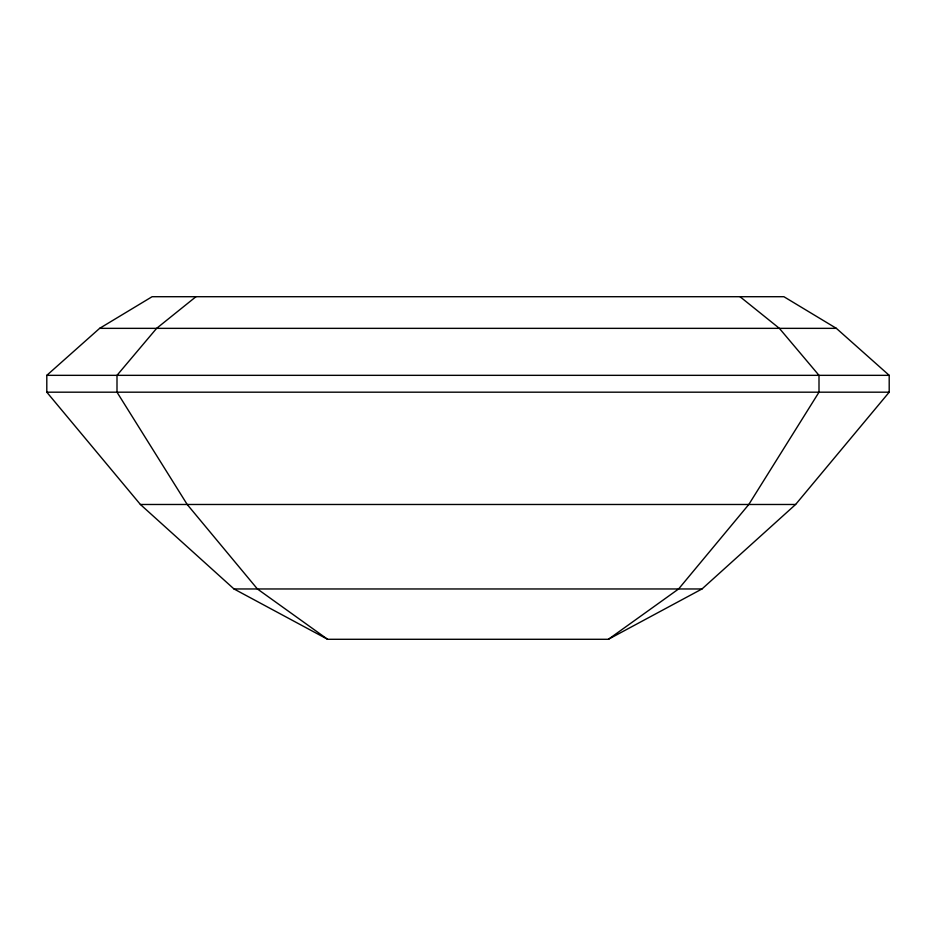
<?xml version="1.0" encoding="UTF-8"?>
<svg xmlns="http://www.w3.org/2000/svg" width="936" height="936" viewBox="0 0 936 936"><rect width="100%" height="100%" fill="white"/><g stroke="black" fill="none" stroke-linecap="round" stroke-linejoin="round"><path stroke-width="1.4" d="M795.6 504.481L889.2 392.184L889.2 375.336L836.363 328.349L783.9 296.712L152.1 296.712L99.637 328.349L46.8 375.336L46.8 392.184L140.4 504.481L234 588.966L327.6 639.288L608.4 639.288L702 588.966L795.6 504.481L140.4 504.481M195.975 296.712L156.628 328.349L117 375.336L117 392.184L187.2 504.481L257.4 588.966L327.6 639.288M608.4 639.288L678.6 588.966L748.8 504.481L819 392.184L819 375.336L779.372 328.349L740.025 296.712M99.637 328.349L836.363 328.349M46.8 375.336L889.2 375.336M46.8 392.184L889.2 392.184M234 588.966L702 588.966"/></g></svg>
